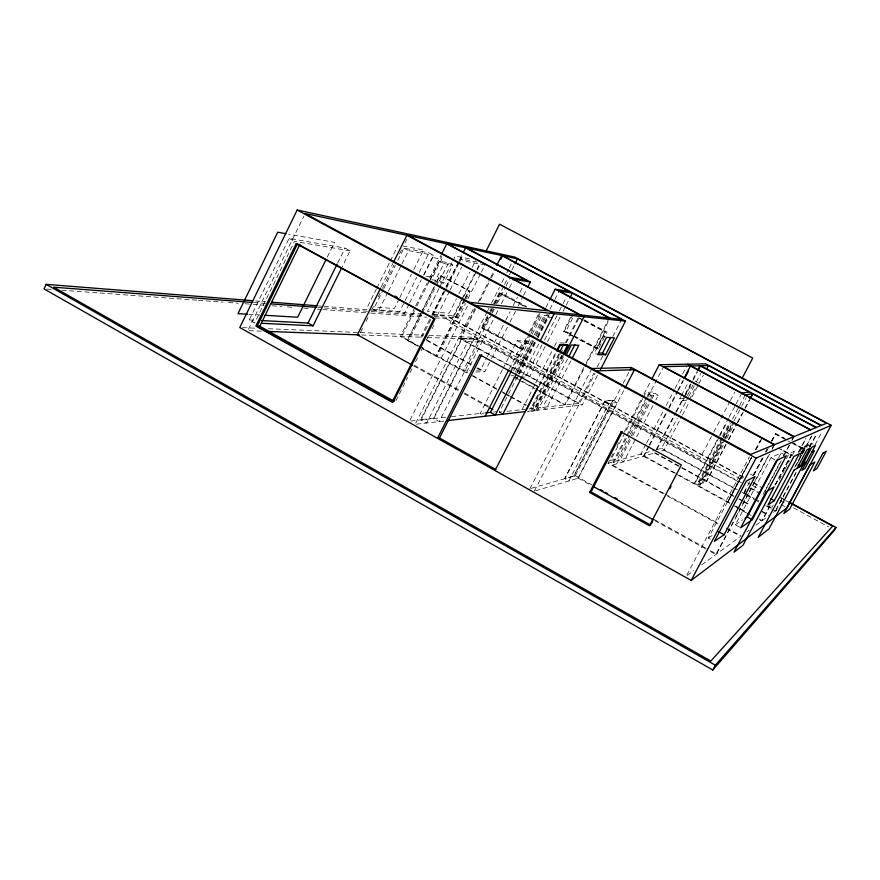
<?xml version="1.0" encoding="UTF-8"?>
<svg xmlns="http://www.w3.org/2000/svg" width="880" height="880" viewBox="0 0 880 880"><rect width="100%" height="100%" fill="white"/><g stroke="black" fill="none" stroke-linecap="round" stroke-linejoin="round"><path stroke-width="0.66" stroke-dasharray="4.4 3.3" d="M350.086 250.822L294.536 241.384L254.617 322.938L249.216 319.924L289.08 238.403L345.037 248.083L350.086 250.822L342.199 266.805M248.446 329.428L303.952 215.985M327.272 257.103L334.521 242.374L288.541 234.157M337.766 262.823L345.037 248.083M367.785 306.361L376.31 289.201M376.926 287.969L389.719 262.229M390.324 261.008L398.244 245.069M381.249 286.88L392.854 263.527M360.525 332.431L363.572 326.304M366.014 321.409L369.061 315.282M371.503 310.376L374.55 304.249M378.202 296.901L380.028 293.227M382.47 288.321L394.042 265.045M399.531 254.012L401.973 249.117M405.02 242.99L406.846 239.305M387.805 292.347L378.037 311.982L373.406 309.441L383.163 289.817M383.779 288.596L395.373 265.287M397.815 260.381L403.909 248.116L428.967 252.89L433.444 255.288L423.676 274.857M388.421 291.126L401.247 265.353M401.863 264.121L408.584 250.624L433.444 255.288M399.146 298.837L394.273 308.605L374.407 306.922M399.762 297.605L411.334 274.395M413.776 269.511L423.533 249.964L400.906 245.586M373.406 309.441L399.674 311.553L404.558 301.774M405.163 300.553L416.757 277.332M419.199 272.437L428.967 252.89M409.002 304.205L404.118 313.984L399.674 311.553M409.618 302.984L421.223 279.752M415.041 307.175L400.4 336.435L420.871 347.699M415.646 305.954L427.24 282.788M429.682 277.915L441.276 254.749M414.425 310.937L401.632 336.49L418.429 345.719M416.856 306.064L429.649 280.522M430.254 279.301L441.826 256.179M430.353 279.543L439.538 261.184L448.558 262.801L452.859 265.111L443.806 283.173L434.709 281.897L443.905 263.538L452.859 265.111M420.739 313.467L407.264 340.373L418 346.28M421.355 312.246L434.214 286.561M436.667 281.677L439.736 275.561L470.019 291.324L466.323 298.661M422.268 311.047L407.572 340.384L408.793 340.428L421.63 314.809M422.884 309.826L434.522 286.605M436.964 281.71L440.033 275.605L441.188 275.781L470.019 291.324M422.246 313.588L435.688 286.759M436.304 285.538L441.188 275.781M431.662 279.73L439.516 280.852L448.558 262.801M438.944 288.574L427.493 311.421L449.185 313.258L456.478 298.76M439.549 287.364L452.21 262.119M452.815 260.909L455.224 256.102L470.745 259.105M420.717 337.205L431.167 316.382M431.783 315.161L443.465 291.885M445.918 286.99L462.517 253.913M449.515 291.225L436.821 316.503L432.608 314.204L444.081 291.346M446.501 286.539L458.568 262.471M459.173 261.272L460.383 258.863L479.6 262.526M421.872 337.249L432.3 316.47M432.916 315.249L445.797 289.575M446.413 288.354L459.294 262.691M459.91 261.47L462.979 255.354M450.12 290.026L461.604 267.157M395.956 400.73L407.594 377.553M410.047 372.669L413.116 366.564M415.569 361.691L418.627 355.586M421.08 350.702L422.917 347.05M426.602 339.724L428.439 336.061M432.113 328.746L433.95 325.083M435.061 317.845L446.006 318.659L447.304 316.074L743.05 476.927M458.909 293.931L469.843 272.184M472.274 267.355L475.915 260.106M461.56 299.761L449.911 322.916L699.688 458.876L713.119 433.367M462.176 298.54L474.441 274.175M476.894 269.302L479.347 264.418M432.608 314.204L454.113 315.931L463.243 297.803M463.848 296.604L476.63 271.227M477.235 270.017L480.887 262.768M464.31 299.728L435.908 356.125L422.785 348.909M464.937 298.496L468.633 291.148M464.596 299.761L436.216 356.125L437.382 356.136L465.707 299.882M465.223 298.529L468.919 291.181M434.071 316.36L458.172 318.142L465.487 303.633M467.918 298.793L480.711 273.416M481.316 272.206L484.968 264.957L464.629 261.14L460.383 258.863M410.08 419.958L469.381 302.291M415.734 423.126L475.123 305.404M475.156 308.11L459.723 338.69L578.336 403.436L594.033 372.977M478.247 301.994L489.973 278.751M490.589 277.519L494.912 268.961M475.519 309.419L460.724 338.723L582.186 405.02L597.861 374.616M479.831 300.872L490.919 278.905M491.535 277.684L494.615 271.579M474.012 339.042L462.11 338.591L421.047 419.914L426.602 423.016L467.72 341.649L479.501 342.034L439.252 421.553L433.818 418.528L474.012 339.042L479.501 342.034M428.978 335.401L474.221 337.293L487.124 311.762M487.74 310.552L488.972 308.121M491.425 303.259L499.411 287.452M501.875 282.59L504.328 277.728M506.792 272.866L508.64 269.225M509.245 268.004L511.709 263.142M481.404 327.778L521.576 349.129L481.404 327.778L489.324 312.114M489.94 310.904L491.15 308.495M493.592 303.677L499.081 292.831L526.273 307.076M482.361 327.833L488.444 315.81M490.875 311.003L492.096 308.594M494.527 303.787L500.005 292.963M427.449 337.469L476.806 339.328L489.753 313.731M490.369 312.51L492.228 308.858M494.692 303.985L503.943 285.703M504.559 284.482L508.871 275.946M509.487 274.725L511.335 271.073M511.962 269.852L514.426 264.979M489.324 317.141L483.868 327.932L522.962 349.151L530.321 334.719M491.755 312.345L493.57 308.748M496.001 303.952L501.457 293.161L526.46 306.581M491.821 314.127L463.342 370.403L469.953 370.26M492.437 312.906L494.296 309.232M497.398 303.116L505.45 287.21M506.066 285.989L510.4 277.42M466.675 372.24L495.187 315.942M495.803 314.721L498.278 309.826M501.38 303.699L508.816 289.014M509.432 287.793L513.777 279.224M476.564 370.106L480.535 370.018L486.695 357.863M487.311 356.653L505.186 321.42M505.802 320.21L510.114 311.696M513.194 305.624L517.506 297.121M519.97 292.259L523.05 286.187M475.739 371.998L484.792 371.756L490.952 359.634M491.568 358.424L507.573 326.887M510.037 322.036L515.57 311.124M518.034 306.273L522.962 296.571M523.578 295.361L526.658 289.3M502.37 369.798L480.161 413.468L482.152 414.579M502.997 368.588L517.187 340.692L526.735 341.055L531.696 343.739L516.901 372.757M509.267 368.918L522.247 343.431L531.696 343.739M520.685 349.107L526.845 337.018M529.309 332.178L538.549 314.039L539.407 314.127M509.938 372.152L539.957 313.236M511.346 371.261L526.735 341.055M530.937 333.509L540.749 314.259M513.59 370.854L531.597 335.522M532.224 334.301L542.157 314.798M545.886 307.494L548.988 301.4M515.361 372.031L533.753 335.951M534.369 334.752L544.368 314.952M516.956 371.602L533.06 340.021M535.535 335.17L546.062 314.523M517.649 372.537L533.775 340.912M536.261 336.039L547.426 314.149M549.901 309.276L554.246 300.762M554.873 299.552L559.207 291.038M518.474 373.736L535.04 341.253M537.493 336.435L547.316 317.185L552.277 317.658L549.175 315.986L544.181 315.502L547.316 317.185M501.952 413.699L499.224 412.192L507.87 395.241M508.497 394.031L518.375 374.649M518.991 373.439L536.91 338.327M537.526 337.117L550.506 311.685M519.453 374.242L537.405 339.042M538.032 337.832L549.175 315.986M522.643 375.43L539.341 342.727M542.047 344.85L526.559 375.166L523.985 375.265M544.522 339.999L556.908 315.744M559.394 310.893L562.485 304.832M563.101 303.622L566.203 297.561M545.083 346.5L529.584 376.827L521.906 377.135M547.569 341.649L560.582 316.173M563.068 311.322L565.543 306.471M566.159 305.25L569.261 299.189M522.027 409.662L535.095 384.12M535.722 382.91L551.903 351.285M554.389 346.412L556.259 342.771L564.311 343.068M574.024 336.853L563.508 331.199L572.099 314.402M563.508 331.199L564.311 331.243L572.891 314.49M572.605 318.23L565.895 331.353L573.122 335.236M539.198 384.813L556.017 351.956M539.165 386.342L556.611 352.275M558.701 354.002L530.684 408.705L534.083 410.586L562.133 355.861M559.724 353.804L531.652 408.606L528.946 408.903M565.345 342.848L579.073 316.052M562.518 350.174L532.631 408.496L578.336 403.436M566.247 342.881L580.569 314.93M561.693 355.245L534.512 408.287L537.889 410.146L565.103 357.093M563.343 354.959L534.666 410.894L527.307 411.752M563.442 356.873L536.019 410.355L527.604 405.724M567.457 359.15L542.718 407.374L546.04 409.2L571.417 359.755M583.792 367.532L564.542 404.965L536.041 389.367M586.278 362.703L608.652 319.242M608.135 321.783L565.378 404.866L539.077 390.478M596.233 348.788L604.901 331.947L605.627 332.002L596.981 348.81L575.19 337.48M599.06 347.655L602.14 341.671M602.756 340.472L607.057 332.101L584.111 319.825M529.969 488.675L591.877 368.511M597.179 366.883L602.833 355.916M612.876 336.424L621.665 319.374M534.347 491.117L595.078 373.34M613.162 400.279L604.879 401.214L564.806 478.687L568.854 480.942L608.982 403.436L617.177 402.457L577.885 478.28L573.914 476.08L613.162 400.279L617.177 402.457M531.267 488.301L575.344 475.662L622.556 384.516M623.194 383.306L628.859 372.361M535.623 490.743L578.292 478.159L624.404 389.191M662.981 493.581L608.014 463.265L614.339 451.099M616.869 446.237L618.761 442.585M624.448 431.64L641.531 398.794M644.061 393.932L651.013 380.556M642.697 398.651L610.544 460.471L617.672 458.535L629.651 435.523M643.324 397.441L645.843 392.59L652.333 391.93L649.814 396.781M646.492 397.595L613.063 461.857L616.638 463.826L650.1 399.542M647.119 396.385L648.384 393.954L654.819 393.283L658.361 395.186L655.842 400.037M664.213 493.548L612.48 465.025L628.265 434.676M628.903 433.455L647.218 398.244M647.845 397.034L663.641 366.685M630.278 434.313L647.284 401.621M650.727 398.332L651.992 395.901L658.361 395.186M630.234 440.506L620.147 459.888L623.656 461.824L653.312 404.877M632.753 435.666L651.035 400.543M651.673 399.333L654.819 393.283M645.887 444.411L640.805 454.135L678.073 474.551M646.514 443.19L663.641 410.377M666.182 405.515L674.432 389.719M675.059 388.498L680.141 378.774M682.671 373.912L687.115 365.409M612.48 465.025L643.423 456.148L648.505 446.402M649.143 445.192L666.325 412.291M668.866 407.418L677.138 391.578M677.765 390.368L682.858 380.622M649.209 446.226L644.127 455.95L654.093 453.09M649.836 445.005L668.25 409.75M668.888 408.54L677.776 391.512M678.414 390.302L683.485 380.578M686.719 400.081L682.913 400.62L679.679 398.882L680.9 396.55M681.505 395.395L688.182 382.624M656.304 449.372L675.312 413.017M675.939 411.807L682.913 398.475M685.443 393.624L690.514 383.933M693.044 379.082L696.85 371.811M656.964 449.185L675.928 412.907M676.566 411.697L684.783 395.978M685.41 394.768L692.373 381.469M693 380.259L697.433 371.789M682.913 400.62L684.134 398.299M684.739 397.133L691.416 384.351M687.357 395.593L693.088 384.626M656.381 449.79L661.562 448.349L677.358 418.165M679.877 413.336L688.094 397.65M688.721 396.44L695.673 383.163M696.3 381.953L700.722 373.505M689.249 399.729L695.794 387.222M661.573 450.945L664.07 450.23L681.802 416.361M682.429 415.151L689.403 401.841M691.933 397.001L698.269 384.901M698.896 383.691L703.329 375.221M713.757 432.146L729.751 401.764M730.389 400.554L734.866 392.051M717.079 440.033L694.232 483.406L703.043 479.6L722.656 442.398M719.62 435.215L728.497 418.352M729.135 417.142L735.482 405.097M736.12 403.887L741.829 393.052M719.301 437.041L695.068 483.043L698.423 484.88L722.678 438.867M719.939 435.831L726.957 422.521M721.831 437.305L698.511 481.558L701.822 483.373L724.537 440.297M722.458 436.106L730.653 420.563M722.37 438.251L697.587 485.243L706.86 481.14L726.099 444.697M722.997 437.041L729.993 423.786M732.534 418.968L738.881 406.912M739.519 405.713L745.239 394.867M723.316 437.657L731.61 421.916M722.37 441.815L699.391 485.408L702.779 483.901L724.24 443.212M723.008 440.605L731.313 424.864M725.186 437.602L733.414 421.993M734.052 420.794L741.015 407.594M741.642 406.395L746.075 397.991M725.164 439.109L733.997 422.356M726.759 438.427L734.965 422.873M725.934 444.169L706.299 481.393L734.03 496.562M728.475 439.373L736.703 423.764M737.341 422.565L742.412 412.962M744.942 408.155L749.375 399.751M728.662 439.835L736.989 424.05M737.627 422.829L744.678 409.475M745.327 408.254L749.815 399.751M686.873 574.981L749.485 456.808M710.347 539.121L708.334 538.01L740.311 477.686L744.722 475.519M751.564 457.017L727.43 502.557L729.795 503.855M755.381 449.823L760.463 440.231M751.234 458.084L727.76 502.37L751.718 457.875M755.667 449.702L761.376 438.933M756.151 449.515L761.211 439.956M744.084 492.371L749.771 481.646M752.928 475.695L762.421 457.82M765.578 451.858L766.843 449.482M771.276 441.133L775.478 433.84L784.806 438.834M743.919 493.295L747.142 487.234M753.577 475.101L762.597 458.106M765.82 452.045L767.107 449.614M771.617 441.122L775.478 433.84M744.392 493.031L745.679 490.611M754.039 474.87L763.037 457.908M766.249 451.858L768.174 448.228M772.035 440.957L775.896 433.686L785.191 438.68M733.139 521.983L715.836 554.543L709.863 551.221M735.702 517.154L740.179 508.706M742.742 503.888L748.506 493.031M749.155 491.821L754.27 482.174M754.919 480.975L769.01 454.432M772.211 448.404L774.136 444.785M769.56 454.19L716.518 554.048L706.948 548.735M772.112 449.383L774.037 445.764M739.64 527.164L735.339 524.799L771.001 457.677L781.176 452.947L784.289 454.619M778.613 457.765L781.176 452.947M763.015 494.384L780.912 460.757M783.464 455.961L789.217 445.148M791.78 440.352L793.694 436.744M765.094 491.128L781.231 460.812M783.805 455.961L789.613 445.049M792.198 440.198L794.134 436.568M786.346 458.744L788.92 453.904L794.629 451.121L797.005 452.397M774.928 485.122L790.933 455.092L781.385 449.955M775.203 484.968L791.593 454.762L780.879 448.998M775.643 484.693L791.593 454.762M779.207 480.051L784.355 470.404M784.993 469.205L789.492 460.768M792.055 455.939L794.629 451.121M770.044 505.417L761.739 520.993L757.295 518.562M798.149 452.694L805.816 438.317M769.956 506.11L762.201 520.652L757.779 518.221M799.029 451.583L805.486 439.472M799.777 452.166L802.34 447.348L805.354 445.874L807.598 447.084M771.87 507.54L773.135 505.153M800.536 453.794L803.44 448.833L792.957 443.212M800.899 453.607L803.44 448.833M800.624 454.608L803.792 448.657L793.331 443.047M799.656 456.544L805.354 445.874M794.761 467.401L811.503 436.018M795.784 465.971L811.855 435.864M797.896 462.528L801.647 455.488M802.274 454.311L807.279 444.928L811.052 443.091L813.23 444.246M809.215 446.534L811.052 443.091M776.039 509.806L795.96 472.472M809.457 447.183L816.53 433.939M775.808 510.708L796.983 471.042M809.809 447.007L816.871 433.785M815.067 444.785L822.107 431.607M687.335 575.377L693.968 570.526M701.712 564.872L739.321 537.383M747.065 531.718L749.276 530.101M755.909 525.25L766.975 517.165M773.608 512.314L776.93 509.883M735.339 524.799L742.863 519.761M708.334 538.01L712.756 535.128M608.014 463.265L655.083 450.153M679.679 398.882L684.805 398.2M416.394 424.204L444.807 420.915M528.055 411.279L582.186 405.02M499.224 412.192L501.93 411.895M507.276 411.301L527.604 409.046M410.751 421.036L446.083 417.186M451.539 416.592L484.275 413.017M493.79 411.983L496.518 411.686M515.163 377.399L517.781 377.3M511.104 375.727L513.524 375.639M249.216 330.715L261.558 331.188M361.636 334.972L421.971 337.26M242.517 327.635L256.223 328.207M268.565 328.724L359.051 332.497M360.426 332.552L423.489 335.181M249.216 319.924L256.058 320.287M248.842 314.314L259.688 314.963M46.739 289.069L52.206 289.476M61.776 290.191L197.142 300.212M198.506 300.322L212.19 301.334M213.554 301.433L223.124 302.148M228.591 302.544L238.161 303.259M245.003 303.765L251.834 304.271M253.209 304.37L264.143 305.184M272.349 305.789L281.919 306.504M287.386 306.9L294.228 307.417M303.798 308.121L310.64 308.627M317.471 309.133L321.574 309.441M322.938 309.54L369.435 312.983M370.799 313.082L426.855 317.24M253.44 302.511L265.749 303.457M317.757 307.439L323.224 307.868M324.599 307.967L369.754 311.432M371.129 311.531L423.126 315.524M255.618 300.916L265.199 301.675M318.604 305.899L322.707 306.229M324.082 306.328L370.623 310.013M371.998 310.123L421.289 314.017M432.245 314.886L447.304 316.074M578.743 317.614L583.418 320.122M584.584 320.738L605.627 332.002M579.128 318.164L582.637 320.045M583.814 320.672L604.901 331.947M695.002 380.974L698.181 382.679M605.451 336.82L603.339 335.687L594.44 352.979L596.552 354.112M807.279 444.928L810.623 446.721M802.34 447.348L804.628 448.569M775.071 433.983L786.742 440.253M787.908 440.88L791.406 442.75M792.572 443.377L803.077 449.009M499.081 292.831L525.393 306.977M439.538 261.184L443.905 263.538M574.332 335.885L598.444 348.843M564.311 331.243L572.781 335.797M573.991 336.446L596.981 348.81M778.074 447.909L791.868 455.488M403.909 248.116L408.584 250.624M771.001 457.677L775.346 460.031M439.516 280.852L443.806 283.173M648.384 393.954L651.992 395.901M517.187 340.692L522.247 343.431M750.321 474.001L752.664 475.277M454.113 315.931L458.172 318.142M604.879 401.214L608.982 403.436M753.918 482.834L759.946 486.112M780.472 497.277L785.301 499.906M449.13 317.515L743.413 477.587M753.06 482.834L762.707 488.081M780.791 497.915L784.41 499.884M785.62 500.544L788.029 501.853M740.311 477.686L742.335 478.786M446.006 318.659L741.642 479.578M747.681 482.856L751.3 484.825M752.51 485.485L758.538 488.763M780.263 500.588L786.291 503.877M793.529 507.815L828.531 526.856M474.221 337.293L741.378 482.812M751.014 488.059L758.23 491.997M781.099 504.449L785.906 507.067M476.806 339.328L740.344 482.9M749.969 488.147L759.594 493.394M289.08 238.403L294.536 241.384M462.11 338.591L467.72 341.649M745.591 493.691L754.017 498.289M755.227 498.949L758.835 500.918M768.46 506.165L770.869 507.485M661.562 448.349L737.33 489.698M742.137 492.327L745.745 494.296M746.944 494.956L756.569 500.203M767.393 506.11L773.399 509.388M664.07 450.23L737.429 490.281M746.669 495.319L753.852 499.246M755.051 499.895L758.637 501.853M765.82 505.78L770.605 508.387M771.804 509.047L775.401 511.005M655.061 452.815L733.337 495.616M739.354 498.905L742.962 500.885M744.172 501.545L750.189 504.834M762.223 511.412L768.24 514.701M654.401 453.002L680.504 467.28M681.681 467.929L703.043 479.6M738.859 499.191L742.478 501.171M743.677 501.831L749.705 505.131M761.772 511.72L768.999 515.68M516.362 378.059L521.136 380.677M522.335 381.326L537.878 389.829M513.48 377.036L518.232 379.632M519.42 380.281L534.853 388.718M679.162 475.145L729.751 502.865M735.757 506.165L739.365 508.134M740.564 508.794L746.581 512.094M643.423 456.148L729.465 503.305M734.25 505.934L739.024 508.552M740.223 509.201L747.395 513.139M736.89 507.749L746.361 512.93M747.538 513.579L751.091 515.526M426.613 339.856L471.735 364.595M477.675 367.851L484.792 371.756M426.701 340.494L472.164 365.42M476.949 368.049L480.535 370.018M419.628 346.379L467.632 372.768M472.428 375.397L497.629 389.257M502.337 391.842L504.823 393.206M505.945 393.822L509.619 395.846M510.763 396.473L526.416 405.086M422.07 348.359L467.83 373.516M472.648 376.167L497.057 389.576M502.755 392.711L505.164 394.031M505.406 394.174L508.981 396.143M510.18 396.792L525.69 405.317M665.412 494.208L718.355 523.391M726.781 528.033L741.213 535.997M667.755 496.21L717.948 523.886M726.308 528.495L740.652 536.404M414.337 365.288L459.789 390.401M464.574 393.041L488.499 406.263M413.776 365.959L459.338 391.138M464.134 393.789L488.125 407.044M575.344 475.662L592.097 484.968M654.313 519.508L705.749 548.064M578.292 478.159L590.249 484.803M654.841 520.674L708.664 550.561M432.663 257.499L423.489 275.836L432.762 277.211L441.793 259.171L432.663 257.499M461.659 338.338L420.607 419.672L433.389 418.286L473.583 338.8L461.659 338.338M604.725 401.126L564.652 478.599L573.76 475.992L613.019 400.191L604.725 401.126"/><path stroke-width="1.32" d="M252.879 300.696L46.134 284.35L44 288.871L712.811 669.988L834.559 530.145L836 527.472L788.92 501.875M297.187 210.012L239.778 327.525L691.185 580.426L787.116 507.727L831.171 425.293L514.778 257.07L297.187 210.012L756.052 458.106L831.171 425.293M257.202 326.128L297.484 243.87L435.006 318.835L393.195 402.116L257.202 326.128L259.798 326.249L394.141 401.28M259.798 326.249L299.959 244.288M326.062 259.556L297.66 317.24L265.111 315.282M261.536 320.573L308.066 323.015L337.161 264.055M261.415 323.279L313.071 325.798L341.594 268.026M380.633 288.112L357.412 334.818L412.577 365.299M393.47 262.295L406.912 235.257L547.921 310.882L469.381 302.291M441.881 253.528L446.765 243.771L579.689 314.831L550.506 311.685M463.133 252.692L465.586 247.786L526.141 280.115L510.4 277.42M486.101 251.02L499.587 224.213L752.774 358.028L741.895 378.686M496.771 265.287L501.699 255.508L621.665 319.374L580.569 314.93M500.775 259.369L502.623 255.706L625.471 321.101L600.38 369.743M515.042 263.758L517.506 258.885L826.584 423.225L750.761 454.399L305.151 213.521L517.506 258.885M481.657 354.761L439.472 437.987L437.481 438.284L479.798 354.75L538.032 386.573L495.044 470.536M527.89 286.869L530.354 282.018L466.653 248.017M485.155 416.24L508.64 370.128M511.346 371.261L490.413 412.357L495.319 415.063L516.285 373.967M549.615 300.179L555.203 289.212L569.305 291.489M502.854 414.194L522.027 376.64M539.957 341.517L554.18 313.654L408.672 235.631M569.877 297.979L572.363 293.117L559.207 291.038L610.016 318.109M526.119 410.355L537.955 387.244M556.644 350.735L559.757 344.652L567.743 344.916L563.387 353.43M557.227 351.054L560.34 344.971L568.326 345.235L563.959 353.738M559.955 351.571L563.684 344.278M564.685 354.442L584.001 316.767L447.909 244.013M566.335 354.684L571.285 345.037L578.853 345.279L572.044 358.545M568.7 356.741L574.882 344.685M598.488 353.034L602.547 353.089L610.643 337.37M605.649 354.761L614.383 337.832L606.507 337.392L597.608 354.684L605.649 354.761L602.547 353.089M630.113 369.93L631.367 367.51L774.675 444.565M625.031 387.97L634.513 369.688L774.136 444.785M589.578 492.437L621.016 431.926L622.38 431.651L591.041 491.931L589.578 492.437L649.429 525.734L681.373 464.915L621.016 431.926M651.64 379.335L659.23 364.738L705.771 363.847L821.359 425.37M684.134 378.18L690.492 366.003L810.293 429.924M684.761 378.136L688.567 370.843M697.477 370.601L700.018 365.761L749.243 391.996L741.829 393.052M698.687 369.369L700.59 365.739L816.354 427.438M706.497 369.171L708.4 365.541L821.029 425.513M651.321 523.897L652.597 521.466M669.779 488.752L671.055 486.321M750.013 398.552L752.543 393.756L816.002 427.57M750.453 398.541L753.016 393.679L745.239 394.867M691.185 580.426L756.052 458.106M724.119 534.743L755.018 476.553L746.394 480.997L714.373 541.354L724.119 534.743L718.289 531.531M745.019 518.331L747.164 516.89L777.975 458.975M752.301 519.706L786.357 455.73L776.435 460.614L740.718 527.758L752.301 519.706L747.164 516.89M774.301 500.709L799.392 453.673L793.826 456.544L768.009 504.977L774.301 500.709L770.759 498.773M800.349 466.081L809.842 448.283L806.916 449.801L797.258 467.885L800.349 466.081L798.105 464.871M712.811 669.988L715.374 665.192L836 527.472M811.602 452.309L814.451 450.758L804.947 468.556L801.933 470.404L815.408 445.412L811.734 447.315L802.329 464.915L806.212 462.649L804.034 461.472M447.359 420.618L525.492 411.576M485.628 412.874L491.073 412.28M596.321 370.909L634.513 369.688M591.877 368.511L631.367 367.51M690.492 366.003L663.641 366.685L794.134 436.568M691.108 365.981L708.4 365.541M268.411 331.441L359.315 334.884M247.489 314.226L237.996 313.654L277.728 232.221L285.835 233.673M252.065 302.412L53.647 287.188L710.831 661.056L832.656 526.13L789.239 502.513M271.227 303.875L316.382 307.34M272.052 302.214L317.229 305.789M475.123 305.404L625.471 321.101M513.777 279.224L530.354 282.018M555.203 289.212L609.268 318.032M687.742 364.188L810.656 429.77M659.23 364.738L793.694 436.744M394.933 296.043L397.342 297.363M489.324 407.715L492.921 409.695M308.066 323.015L313.071 325.798M600.468 489.61L602.866 490.941M605.253 492.272L607.651 493.603M614.823 497.585L617.221 498.916M593.846 486.794L653.642 520.003M591.041 491.931L650.683 525.107M438.295 437.327L495.781 469.524M46.134 284.35L715.374 665.192M296.208 243.661L255.849 326.073L392.073 402.193L433.961 318.758L296.208 243.661M766.172 491.755L733.986 552.211L743.039 545.193L774.092 486.904L766.172 491.755M794.079 470.129L758.197 537.372L768.966 528.847L803.176 464.783L794.079 470.129M809.732 465.102L783.816 513.601L789.657 509.069L814.847 461.978L809.732 465.102M822.811 453.255L813.384 470.866L817.036 468.468L826.265 451.22L822.811 453.255"/></g></svg>
